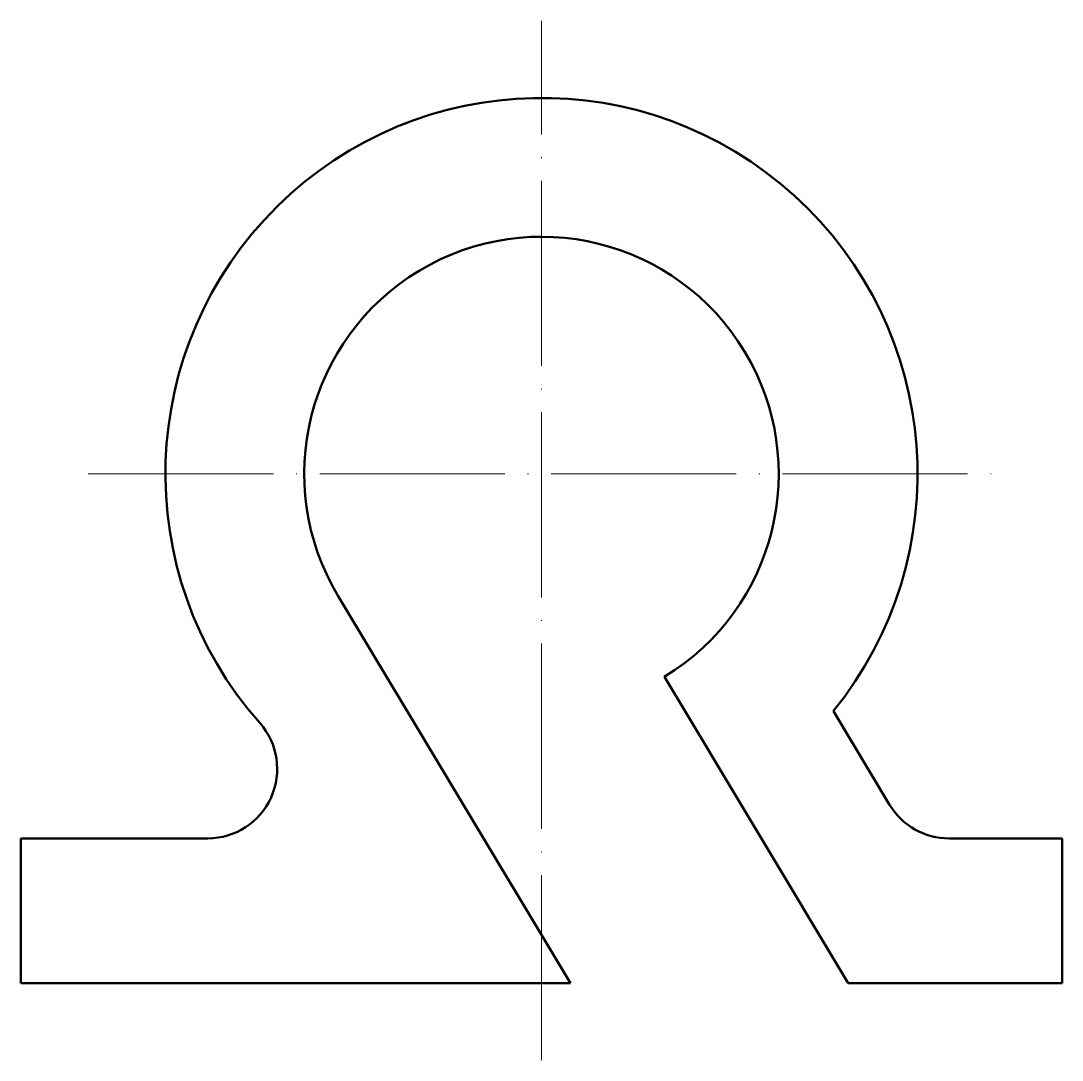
# Model space of a CAD drawing. Header units: millimetres. Extents: x 3037 to 3172, y 746 to 881.
import ezdxf

# ---------------------------------------------------------------- set-up
doc = ezdxf.new("R2010")
doc.units = ezdxf.units.MM
doc.linetypes.add('ACAD_ISO04W100', pattern=[30, 24, -2.95, 0.1, -2.95])
doc.layers.add('Contornos Visibles', color=7, linetype='Continuous', lineweight=50, true_color=0xffffff)
doc.layers.add('Ejes de revolución', color=6, linetype='ACAD_ISO04W100', lineweight=20, true_color=0xff00ff)

msp = doc.modelspace()

# ---------------------------------------------------------------- linework, layer by layer
at = {"layer": 'Contornos Visibles'}
for p, q in [((3108.71, 755.8), (3078.6, 805.97)), ((3144.71, 755.8), (3120.89, 795.49)), ((3150.08, 778.91), (3142.8, 791.05)), ((3037.46, 755.8), (3037.46, 774.55)), ((3037.46, 774.55), (3061.7, 774.55)), ((3157.8, 774.55), (3172.46, 774.55)), ((3172.46, 755.8), (3172.46, 774.55)), ((3037.46, 755.8), (3108.71, 755.8)), ((3172.46, 755.8), (3144.71, 755.8))]:
    msp.add_line(p, q, dxfattribs=at)
for centre, radius, start, end in [((3104.96, 821.8), 48.75, 320.9017, 221.4784), ((3104.96, 821.8), 30.75, 301.1903, 210.9724), ((3061.7, 783.55), 9, 270, 41.4784), ((3157.8, 783.55), 9, 210.9724, 270)]:
    msp.add_arc(centre, radius, start, end, dxfattribs=at)
at = {"layer": 'Ejes de revolución'}
for p, q in [((3104.96, 745.8), (3104.96, 880.55)), ((3046.21, 821.8), (3163.71, 821.8))]:
    msp.add_line(p, q, dxfattribs=at)

doc.saveas('drawing.dxf')
